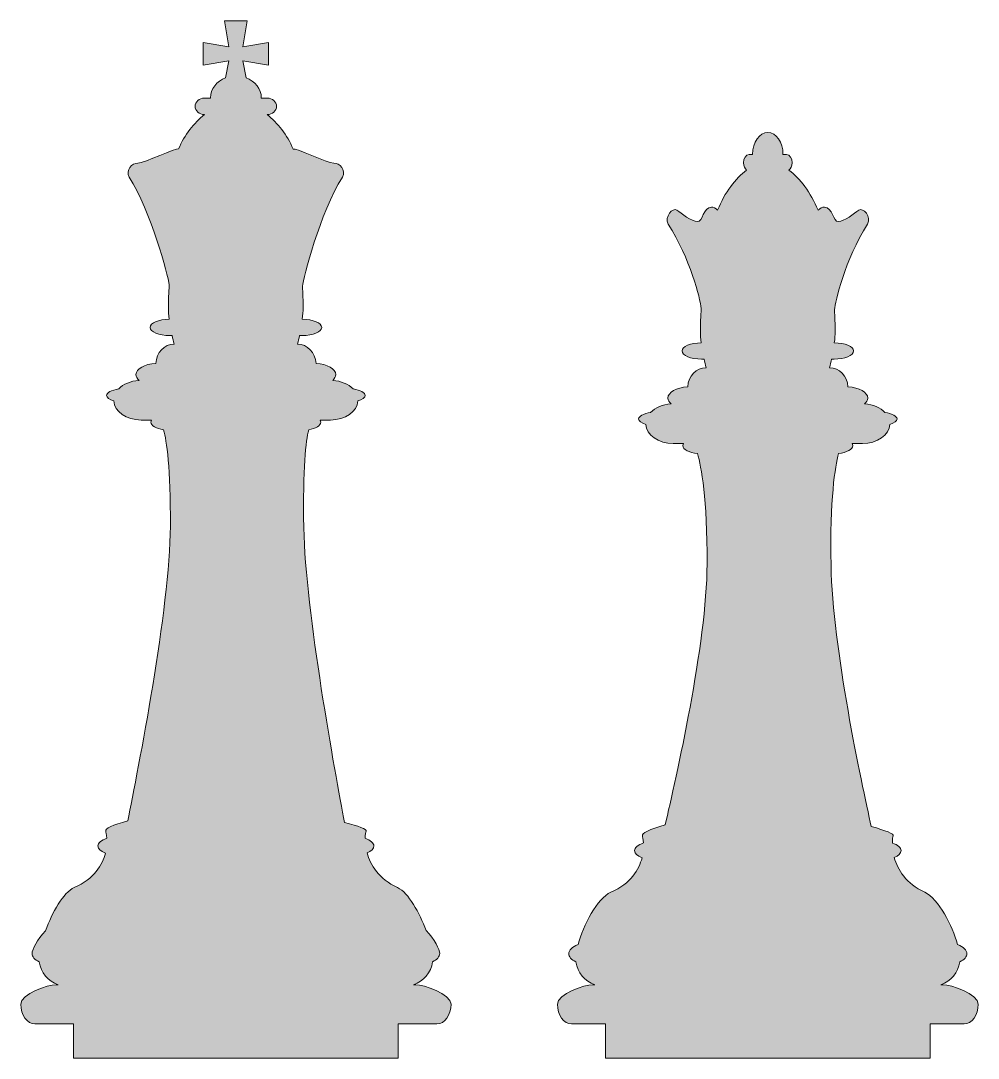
# Model space of a CAD drawing. Header units: inches. Extents: x 492 to 1331, y -1203 to -612.
# Drawn here: x 1196 to 1297.7, y -730.6 to -620.4 of the extents above; entities that cross this region are included whole.
import ezdxf

# ---------------------------------------------------------------- set-up
doc = ezdxf.new("R2010")
doc.units = ezdxf.units.IN
doc.header["$MEASUREMENT"] = 0
doc.layers.add('Layer 1', color=7, linetype='Continuous')

msp = doc.modelspace()

# ---------------------------------------------------------------- hatches: boundary and pattern name
at = {"layer": 'Layer 1'}
h = msp.add_hatch(color=7, dxfattribs=at)
h.dxf.hatch_style = 2
edge = h.paths.add_edge_path()
edge.add_spline(control_points=[(1237.98, -722.82), (1237.98, -722.82), (1237.76, -722.82), (1237.76, -722.82), (1238.82, -722.47), (1239.61, -721.53), (1239.77, -720.39), (1240.25, -720.14), (1240.53, -719.84), (1240.53, -719.52), (1240.53, -719.06), (1239.97, -718), (1239.09, -717.07), (1238.37, -715.16), (1237.22, -713.07), (1236.06, -712.5), (1234.05, -711.59), (1233.17, -710.09), (1232.82, -708.82), (1233.27, -708.62), (1233.54, -708.36), (1233.54, -708.08), (1233.54, -707.76), (1233.18, -707.47), (1232.61, -707.27), (1232.61, -706.86), (1232.66, -706.59), (1232.71, -706.52), (1232.82, -706.32), (1231.93, -705.96), (1230.43, -705.58), (1229.46, -700.5), (1226.26, -683.18), (1226.1, -674.3), (1225.98, -667.86), (1226.33, -665.07), (1226.62, -663.87), (1227.37, -663.74), (1227.9, -663.43), (1227.9, -663.06), (1227.9, -662.98), (1227.88, -662.91), (1227.84, -662.84), (1227.84, -662.84), (1228.94, -662.84), (1228.94, -662.84), (1230.51, -662.84), (1231.79, -661.94), (1231.84, -660.8), (1232.32, -660.65), (1232.62, -660.45), (1232.62, -660.23), (1232.62, -659.94), (1232.11, -659.68), (1231.33, -659.53), (1230.84, -659.02), (1230.06, -658.68), (1229.17, -658.63), (1229.37, -658.45), (1229.5, -658.24), (1229.5, -658.02), (1229.5, -657.4), (1228.58, -656.89), (1227.4, -656.82), (1227.31, -655.68), (1226.48, -654.78), (1225.46, -654.78), (1225.46, -654.78), (1225.43, -654.78), (1225.43, -654.78), (1225.51, -654.47), (1225.58, -654.17), (1225.64, -653.87), (1225.64, -653.87), (1225.92, -653.87), (1225.92, -653.87), (1227.07, -653.87), (1228, -653.48), (1228, -653.01), (1228, -652.53), (1227.08, -652.15), (1225.94, -652.14), (1226, -651.69), (1226.03, -651.28), (1226.03, -650.94), (1226.03, -650.17), (1226, -649.39), (1225.96, -648.62), (1226.03, -647.83), (1227.8, -640.85), (1230.21, -637.03), (1230.63, -636.26), (1229.89, -635.55), (1229.3, -635.56), (1228.58, -635.57), (1225.2, -633.86), (1224.96, -634.06), (1224.34, -632.55), (1223.31, -631.28), (1222.2, -630.39), (1222.2, -630.39), (1222.23, -630.39), (1222.23, -630.39), (1222.77, -630.39), (1223.21, -630), (1223.21, -629.52), (1223.21, -629.04), (1222.77, -628.65), (1222.23, -628.65), (1222.23, -628.65), (1221.59, -628.65), (1221.59, -628.65), (1221.59, -628.64), (1221.59, -628.63), (1221.59, -628.62), (1221.59, -627.67), (1220.92, -626.85), (1219.97, -626.49), (1219.97, -626.49), (1219.63, -624.69), (1219.63, -624.69), (1219.63, -624.69), (1222.35, -625.15), (1222.35, -625.15), (1222.35, -625.15), (1222.35, -622.75), (1222.35, -622.75), (1222.35, -622.75), (1219.63, -623.21), (1219.63, -623.21), (1219.63, -623.21), (1220.09, -620.43), (1220.09, -620.43), (1220.09, -620.43), (1217.68, -620.43), (1217.68, -620.43), (1217.68, -620.43), (1218.15, -623.21), (1218.15, -623.21), (1218.15, -623.21), (1215.43, -622.75), (1215.43, -622.75), (1215.43, -622.75), (1215.43, -625.15), (1215.43, -625.15), (1215.43, -625.15), (1218.15, -624.69), (1218.15, -624.69), (1218.15, -624.69), (1217.8, -626.49), (1217.8, -626.49), (1216.85, -626.85), (1216.19, -627.67), (1216.19, -628.62), (1216.19, -628.63), (1216.19, -628.64), (1216.19, -628.65), (1216.19, -628.65), (1215.55, -628.65), (1215.55, -628.65), (1215.01, -628.65), (1214.56, -629.04), (1214.56, -629.52), (1214.56, -630), (1215.01, -630.39), (1215.55, -630.39), (1215.55, -630.39), (1215.56, -630.39), (1215.56, -630.39), (1214.45, -631.28), (1213.42, -632.54), (1212.8, -634.05), (1212.57, -633.86), (1209.14, -635.57), (1208.48, -635.56), (1207.89, -635.55), (1207.14, -636.26), (1207.56, -637.03), (1209.87, -640.69), (1211.7, -647.45), (1211.81, -648.49), (1211.75, -649.31), (1211.73, -650.13), (1211.73, -650.94), (1211.73, -651.28), (1211.76, -651.69), (1211.81, -652.14), (1210.68, -652.15), (1209.78, -652.53), (1209.78, -653.01), (1209.78, -653.48), (1210.71, -653.87), (1211.86, -653.87), (1211.86, -653.87), (1212.11, -653.87), (1212.11, -653.87), (1212.18, -654.17), (1212.25, -654.47), (1212.32, -654.78), (1212.32, -654.78), (1212.32, -654.78), (1212.32, -654.78), (1211.3, -654.78), (1210.46, -655.68), (1210.38, -656.82), (1209.2, -656.89), (1208.28, -657.4), (1208.28, -658.02), (1208.28, -658.24), (1208.4, -658.45), (1208.61, -658.63), (1207.71, -658.68), (1206.93, -659.02), (1206.45, -659.53), (1205.67, -659.68), (1205.16, -659.94), (1205.16, -660.23), (1205.16, -660.45), (1205.45, -660.65), (1205.94, -660.8), (1205.99, -661.94), (1207.26, -662.84), (1208.83, -662.84), (1208.83, -662.84), (1209.94, -662.84), (1209.94, -662.84), (1209.9, -662.91), (1209.87, -662.98), (1209.87, -663.06), (1209.87, -663.43), (1210.43, -663.75), (1211.21, -663.88), (1211.54, -665.07), (1211.96, -667.83), (1211.93, -674.13), (1211.89, -682.8), (1208.49, -700.1), (1207.4, -705.42), (1205.85, -705.83), (1204.93, -706.25), (1205.07, -706.52), (1205.1, -706.59), (1205.16, -706.86), (1205.18, -707.26), (1204.6, -707.47), (1204.24, -707.76), (1204.24, -708.08), (1204.24, -708.38), (1204.54, -708.64), (1205.03, -708.84), (1204.72, -710.09), (1203.86, -711.56), (1201.72, -712.5), (1200.55, -713.01), (1199.39, -715.15), (1198.68, -717.09), (1197.8, -718.01), (1197.25, -719.07), (1197.25, -719.52), (1197.25, -719.84), (1197.53, -720.14), (1198.01, -720.39), (1198.16, -721.53), (1198.96, -722.47), (1200.02, -722.82), (1200.02, -722.82), (1199.79, -722.82), (1199.79, -722.82), (1198.97, -722.82), (1196.05, -723.75), (1196.05, -724.9), (1196.05, -726.05), (1196.72, -726.98), (1197.55, -726.98), (1197.55, -726.98), (1201.65, -726.98), (1201.65, -726.98), (1201.65, -726.98), (1201.65, -730.63), (1201.65, -730.63), (1201.65, -730.63), (1236.13, -730.63), (1236.13, -730.63), (1236.13, -730.63), (1236.13, -726.98), (1236.13, -726.98), (1236.13, -726.98), (1240.23, -726.98), (1240.23, -726.98), (1241.06, -726.98), (1241.73, -726.05), (1241.73, -724.9), (1241.73, -723.75), (1238.81, -722.82), (1237.98, -722.82)], knot_values=[0, 0, 0, 0, 1, 1, 1, 2, 2, 2, 3, 3, 3, 4, 4, 4, 5, 5, 5, 6, 6, 6, 7, 7, 7, 8, 8, 8, 9, 9, 9, 10, 10, 10, 11, 11, 11, 12, 12, 12, 13, 13, 13, 14, 14, 14, 15, 15, 15, 16, 16, 16, 17, 17, 17, 18, 18, 18, 19, 19, 19, 20, 20, 20, 21, 21, 21, 22, 22, 22, 23, 23, 23, 24, 24, 24, 25, 25, 25, 26, 26, 26, 27, 27, 27, 28, 28, 28, 29, 29, 29, 30, 30, 30, 31, 31, 31, 32, 32, 32, 33, 33, 33, 34, 34, 34, 35, 35, 35, 36, 36, 36, 37, 37, 37, 38, 38, 38, 39, 39, 39, 40, 40, 40, 41, 41, 41, 42, 42, 42, 43, 43, 43, 44, 44, 44, 45, 45, 45, 46, 46, 46, 47, 47, 47, 48, 48, 48, 49, 49, 49, 50, 50, 50, 51, 51, 51, 52, 52, 52, 53, 53, 53, 54, 54, 54, 55, 55, 55, 56, 56, 56, 57, 57, 57, 58, 58, 58, 59, 59, 59, 60, 60, 60, 61, 61, 61, 62, 62, 62, 63, 63, 63, 64, 64, 64, 65, 65, 65, 66, 66, 66, 67, 67, 67, 68, 68, 68, 69, 69, 69, 70, 70, 70, 71, 71, 71, 72, 72, 72, 73, 73, 73, 74, 74, 74, 75, 75, 75, 76, 76, 76, 77, 77, 77, 78, 78, 78, 79, 79, 79, 80, 80, 80, 81, 81, 81, 82, 82, 82, 83, 83, 83, 84, 84, 84, 85, 85, 85, 86, 86, 86, 87, 87, 87, 88, 88, 88, 89, 89, 89, 90, 90, 90, 91, 91, 91, 92, 92, 92, 93, 93, 93, 94, 94, 94, 95, 95, 95, 96, 96, 96, 97, 97, 97, 98, 98, 98, 98], degree=3, periodic=1)
h = msp.add_hatch(color=7, dxfattribs=at)
h.dxf.hatch_style = 2
edge = h.paths.add_edge_path()
edge.add_spline(control_points=[(1293.97, -722.82), (1293.97, -722.82), (1293.74, -722.82), (1293.74, -722.82), (1294.8, -722.47), (1295.6, -721.53), (1295.75, -720.39), (1296.23, -720.14), (1296.51, -719.84), (1296.51, -719.52), (1296.51, -719.15), (1296.14, -718.81), (1295.52, -718.54), (1294.95, -716.54), (1293.5, -713.71), (1292.04, -713), (1290.03, -712.09), (1289.15, -710.59), (1288.8, -709.32), (1289.25, -709.12), (1289.52, -708.86), (1289.52, -708.58), (1289.52, -708.26), (1289.17, -707.97), (1288.59, -707.77), (1288.59, -707.36), (1288.65, -707.09), (1288.69, -707.02), (1288.81, -706.81), (1287.9, -706.43), (1286.35, -706.02), (1285.31, -701.39), (1282.24, -687), (1282.08, -678.3), (1281.95, -671.17), (1282.51, -667.82), (1282.88, -666.4), (1283.75, -666.3), (1284.39, -665.96), (1284.39, -665.56), (1284.39, -665.48), (1284.36, -665.41), (1284.32, -665.34), (1284.32, -665.34), (1285.43, -665.34), (1285.43, -665.34), (1287, -665.34), (1288.27, -664.43), (1288.32, -663.3), (1288.8, -663.15), (1289.1, -662.95), (1289.1, -662.73), (1289.1, -662.44), (1288.59, -662.18), (1287.81, -662.03), (1287.33, -661.52), (1286.54, -661.17), (1285.65, -661.12), (1285.86, -660.95), (1285.98, -660.74), (1285.98, -660.51), (1285.98, -659.9), (1285.06, -659.39), (1283.88, -659.31), (1283.79, -658.18), (1282.96, -657.28), (1281.94, -657.28), (1281.94, -657.28), (1281.92, -657.28), (1281.92, -657.28), (1282, -656.97), (1282.07, -656.67), (1282.13, -656.37), (1282.13, -656.37), (1282.4, -656.37), (1282.4, -656.37), (1283.55, -656.37), (1284.48, -655.98), (1284.48, -655.5), (1284.48, -655.03), (1283.57, -654.65), (1282.43, -654.64), (1282.49, -654.19), (1282.52, -653.78), (1282.52, -653.44), (1282.52, -652.67), (1282.49, -651.89), (1282.45, -651.11), (1282.52, -650.32), (1283.54, -645.85), (1285.95, -642.03), (1286.37, -641.26), (1285.52, -640.22), (1285.03, -640.56), (1284.59, -640.86), (1283.45, -641.77), (1282.86, -641.77), (1282.27, -641.77), (1282.27, -640.22), (1281.37, -640.22), (1281.16, -640.22), (1280.94, -640.36), (1280.7, -640.56), (1279.92, -638.67), (1278.8, -637.17), (1277.61, -636.3), (1277.81, -636.16), (1277.95, -635.86), (1277.95, -635.52), (1277.95, -635.04), (1277.68, -634.65), (1277.36, -634.65), (1277.36, -634.65), (1276.98, -634.65), (1276.98, -634.65), (1276.98, -634.64), (1276.98, -634.63), (1276.98, -634.62), (1276.98, -633.34), (1276.26, -632.29), (1275.37, -632.29), (1274.48, -632.29), (1273.76, -633.34), (1273.76, -634.62), (1273.76, -634.63), (1273.76, -634.64), (1273.76, -634.65), (1273.76, -634.65), (1273.38, -634.65), (1273.38, -634.65), (1273.06, -634.65), (1272.79, -635.04), (1272.79, -635.52), (1272.79, -635.86), (1272.93, -636.15), (1273.12, -636.29), (1271.94, -637.17), (1270.81, -638.66), (1270.04, -640.55), (1269.81, -640.35), (1269.59, -640.22), (1269.39, -640.22), (1268.48, -640.22), (1268.48, -641.77), (1267.89, -641.77), (1267.3, -641.77), (1266.16, -640.86), (1265.72, -640.56), (1265.23, -640.22), (1264.38, -641.26), (1264.8, -642.03), (1267.11, -645.69), (1268.18, -649.94), (1268.3, -650.99), (1268.24, -651.81), (1268.22, -652.63), (1268.22, -653.44), (1268.22, -653.78), (1268.24, -654.19), (1268.3, -654.64), (1267.17, -654.65), (1266.26, -655.03), (1266.26, -655.5), (1266.26, -655.98), (1267.19, -656.37), (1268.34, -656.37), (1268.34, -656.37), (1268.6, -656.37), (1268.6, -656.37), (1268.66, -656.67), (1268.74, -656.97), (1268.81, -657.28), (1268.81, -657.28), (1268.8, -657.28), (1268.8, -657.28), (1267.78, -657.28), (1266.95, -658.18), (1266.86, -659.31), (1265.68, -659.39), (1264.76, -659.9), (1264.76, -660.51), (1264.76, -660.74), (1264.88, -660.95), (1265.09, -661.12), (1264.2, -661.17), (1263.42, -661.52), (1262.93, -662.03), (1262.15, -662.18), (1261.64, -662.44), (1261.64, -662.73), (1261.64, -662.95), (1261.94, -663.15), (1262.42, -663.3), (1262.47, -664.43), (1263.75, -665.34), (1265.31, -665.34), (1265.31, -665.34), (1266.42, -665.34), (1266.42, -665.34), (1266.38, -665.41), (1266.35, -665.48), (1266.35, -665.56), (1266.35, -665.96), (1267.01, -666.31), (1267.9, -666.4), (1268.31, -667.82), (1268.95, -671.13), (1268.92, -678.13), (1268.88, -686.61), (1265.62, -701), (1264.46, -705.85), (1262.85, -706.29), (1261.91, -706.74), (1262.05, -707.02), (1262.08, -707.09), (1262.14, -707.36), (1262.17, -707.76), (1261.58, -707.97), (1261.22, -708.26), (1261.22, -708.58), (1261.22, -708.88), (1261.52, -709.14), (1262.01, -709.34), (1261.7, -710.59), (1260.84, -712.06), (1258.7, -713), (1257.25, -713.64), (1255.79, -716.51), (1255.22, -718.54), (1254.6, -718.81), (1254.23, -719.15), (1254.23, -719.52), (1254.23, -719.84), (1254.51, -720.14), (1254.99, -720.39), (1255.14, -721.53), (1255.94, -722.47), (1257, -722.82), (1257, -722.82), (1256.78, -722.82), (1256.78, -722.82), (1255.95, -722.82), (1253.03, -723.75), (1253.03, -724.9), (1253.03, -726.05), (1253.7, -726.98), (1254.53, -726.98), (1254.53, -726.98), (1258.13, -726.98), (1258.13, -726.98), (1258.13, -726.98), (1258.13, -730.63), (1258.13, -730.63), (1258.13, -730.63), (1292.61, -730.63), (1292.61, -730.63), (1292.61, -730.63), (1292.61, -726.98), (1292.61, -726.98), (1292.61, -726.98), (1296.21, -726.98), (1296.21, -726.98), (1297.04, -726.98), (1297.71, -726.05), (1297.71, -724.9), (1297.71, -723.75), (1294.79, -722.82), (1293.97, -722.82)], knot_values=[0, 0, 0, 0, 1, 1, 1, 2, 2, 2, 3, 3, 3, 4, 4, 4, 5, 5, 5, 6, 6, 6, 7, 7, 7, 8, 8, 8, 9, 9, 9, 10, 10, 10, 11, 11, 11, 12, 12, 12, 13, 13, 13, 14, 14, 14, 15, 15, 15, 16, 16, 16, 17, 17, 17, 18, 18, 18, 19, 19, 19, 20, 20, 20, 21, 21, 21, 22, 22, 22, 23, 23, 23, 24, 24, 24, 25, 25, 25, 26, 26, 26, 27, 27, 27, 28, 28, 28, 29, 29, 29, 30, 30, 30, 31, 31, 31, 32, 32, 32, 33, 33, 33, 34, 34, 34, 35, 35, 35, 36, 36, 36, 37, 37, 37, 38, 38, 38, 39, 39, 39, 40, 40, 40, 41, 41, 41, 42, 42, 42, 43, 43, 43, 44, 44, 44, 45, 45, 45, 46, 46, 46, 47, 47, 47, 48, 48, 48, 49, 49, 49, 50, 50, 50, 51, 51, 51, 52, 52, 52, 53, 53, 53, 54, 54, 54, 55, 55, 55, 56, 56, 56, 57, 57, 57, 58, 58, 58, 59, 59, 59, 60, 60, 60, 61, 61, 61, 62, 62, 62, 63, 63, 63, 64, 64, 64, 65, 65, 65, 66, 66, 66, 67, 67, 67, 68, 68, 68, 69, 69, 69, 70, 70, 70, 71, 71, 71, 72, 72, 72, 73, 73, 73, 74, 74, 74, 75, 75, 75, 76, 76, 76, 77, 77, 77, 78, 78, 78, 79, 79, 79, 80, 80, 80, 81, 81, 81, 82, 82, 82, 83, 83, 83, 84, 84, 84, 85, 85, 85, 86, 86, 86, 87, 87, 87, 88, 88, 88, 89, 89, 89, 89], degree=3, periodic=1)

# ---------------------------------------------------------------- linework, layer by layer
at = {"layer": 'Layer 1', "lineweight": 0}
for points, knots in [([(1237.98, -722.82), (1237.98, -722.82), (1237.76, -722.82), (1237.76, -722.82), (1238.82, -722.47), (1239.61, -721.53), (1239.77, -720.39), (1240.25, -720.14), (1240.53, -719.84), (1240.53, -719.52), (1240.53, -719.06), (1239.97, -718), (1239.09, -717.07), (1238.37, -715.16), (1237.22, -713.07), (1236.06, -712.5), (1234.05, -711.59), (1233.17, -710.09), (1232.82, -708.82), (1233.27, -708.62), (1233.54, -708.36), (1233.54, -708.08), (1233.54, -707.76), (1233.18, -707.47), (1232.61, -707.27), (1232.61, -706.86), (1232.66, -706.59), (1232.71, -706.52), (1232.82, -706.32), (1231.93, -705.96), (1230.43, -705.58), (1229.46, -700.5), (1226.26, -683.18), (1226.1, -674.3), (1225.98, -667.86), (1226.33, -665.07), (1226.62, -663.87), (1227.37, -663.74), (1227.9, -663.43), (1227.9, -663.06), (1227.9, -662.98), (1227.88, -662.91), (1227.84, -662.84), (1227.84, -662.84), (1228.94, -662.84), (1228.94, -662.84), (1230.51, -662.84), (1231.79, -661.94), (1231.84, -660.8), (1232.32, -660.65), (1232.62, -660.45), (1232.62, -660.23), (1232.62, -659.94), (1232.11, -659.68), (1231.33, -659.53), (1230.84, -659.02), (1230.06, -658.68), (1229.17, -658.63), (1229.37, -658.45), (1229.5, -658.24), (1229.5, -658.02), (1229.5, -657.4), (1228.58, -656.89), (1227.4, -656.82), (1227.31, -655.68), (1226.48, -654.78), (1225.46, -654.78), (1225.46, -654.78), (1225.43, -654.78), (1225.43, -654.78), (1225.51, -654.47), (1225.58, -654.17), (1225.64, -653.87), (1225.64, -653.87), (1225.92, -653.87), (1225.92, -653.87), (1227.07, -653.87), (1228, -653.48), (1228, -653.01), (1228, -652.53), (1227.08, -652.15), (1225.94, -652.14), (1226, -651.69), (1226.03, -651.28), (1226.03, -650.94), (1226.03, -650.17), (1226, -649.39), (1225.96, -648.62), (1226.03, -647.83), (1227.8, -640.85), (1230.21, -637.03), (1230.63, -636.26), (1229.89, -635.55), (1229.3, -635.56), (1228.58, -635.57), (1225.2, -633.86), (1224.96, -634.06), (1224.34, -632.55), (1223.31, -631.28), (1222.2, -630.39), (1222.2, -630.39), (1222.23, -630.39), (1222.23, -630.39), (1222.77, -630.39), (1223.21, -630), (1223.21, -629.52), (1223.21, -629.04), (1222.77, -628.65), (1222.23, -628.65), (1222.23, -628.65), (1221.59, -628.65), (1221.59, -628.65), (1221.59, -628.64), (1221.59, -628.63), (1221.59, -628.62), (1221.59, -627.67), (1220.92, -626.85), (1219.97, -626.49), (1219.97, -626.49), (1219.63, -624.69), (1219.63, -624.69), (1219.63, -624.69), (1222.35, -625.15), (1222.35, -625.15), (1222.35, -625.15), (1222.35, -622.75), (1222.35, -622.75), (1222.35, -622.75), (1219.63, -623.21), (1219.63, -623.21), (1219.63, -623.21), (1220.09, -620.43), (1220.09, -620.43), (1220.09, -620.43), (1217.68, -620.43), (1217.68, -620.43), (1217.68, -620.43), (1218.15, -623.21), (1218.15, -623.21), (1218.15, -623.21), (1215.43, -622.75), (1215.43, -622.75), (1215.43, -622.75), (1215.43, -625.15), (1215.43, -625.15), (1215.43, -625.15), (1218.15, -624.69), (1218.15, -624.69), (1218.15, -624.69), (1217.8, -626.49), (1217.8, -626.49), (1216.85, -626.85), (1216.19, -627.67), (1216.19, -628.62), (1216.19, -628.63), (1216.19, -628.64), (1216.19, -628.65), (1216.19, -628.65), (1215.55, -628.65), (1215.55, -628.65), (1215.01, -628.65), (1214.56, -629.04), (1214.56, -629.52), (1214.56, -630), (1215.01, -630.39), (1215.55, -630.39), (1215.55, -630.39), (1215.56, -630.39), (1215.56, -630.39), (1214.45, -631.28), (1213.42, -632.54), (1212.8, -634.05), (1212.57, -633.86), (1209.14, -635.57), (1208.48, -635.56), (1207.89, -635.55), (1207.14, -636.26), (1207.56, -637.03), (1209.87, -640.69), (1211.7, -647.45), (1211.81, -648.49), (1211.75, -649.31), (1211.73, -650.13), (1211.73, -650.94), (1211.73, -651.28), (1211.76, -651.69), (1211.81, -652.14), (1210.68, -652.15), (1209.78, -652.53), (1209.78, -653.01), (1209.78, -653.48), (1210.71, -653.87), (1211.86, -653.87), (1211.86, -653.87), (1212.11, -653.87), (1212.11, -653.87), (1212.18, -654.17), (1212.25, -654.47), (1212.32, -654.78), (1212.32, -654.78), (1212.32, -654.78), (1212.32, -654.78), (1211.3, -654.78), (1210.46, -655.68), (1210.38, -656.82), (1209.2, -656.89), (1208.28, -657.4), (1208.28, -658.02), (1208.28, -658.24), (1208.4, -658.45), (1208.61, -658.63), (1207.71, -658.68), (1206.93, -659.02), (1206.45, -659.53), (1205.67, -659.68), (1205.16, -659.94), (1205.16, -660.23), (1205.16, -660.45), (1205.45, -660.65), (1205.94, -660.8), (1205.99, -661.94), (1207.26, -662.84), (1208.83, -662.84), (1208.83, -662.84), (1209.94, -662.84), (1209.94, -662.84), (1209.9, -662.91), (1209.87, -662.98), (1209.87, -663.06), (1209.87, -663.43), (1210.43, -663.75), (1211.21, -663.88), (1211.54, -665.07), (1211.96, -667.83), (1211.93, -674.13), (1211.89, -682.8), (1208.49, -700.1), (1207.4, -705.42), (1205.85, -705.83), (1204.93, -706.25), (1205.07, -706.52), (1205.1, -706.59), (1205.16, -706.86), (1205.18, -707.26), (1204.6, -707.47), (1204.24, -707.76), (1204.24, -708.08), (1204.24, -708.38), (1204.54, -708.64), (1205.03, -708.84), (1204.72, -710.09), (1203.86, -711.56), (1201.72, -712.5), (1200.55, -713.01), (1199.39, -715.15), (1198.68, -717.09), (1197.8, -718.01), (1197.25, -719.07), (1197.25, -719.52), (1197.25, -719.84), (1197.53, -720.14), (1198.01, -720.39), (1198.16, -721.53), (1198.96, -722.47), (1200.02, -722.82), (1200.02, -722.82), (1199.79, -722.82), (1199.79, -722.82), (1198.97, -722.82), (1196.05, -723.75), (1196.05, -724.9), (1196.05, -726.05), (1196.72, -726.98), (1197.55, -726.98), (1197.55, -726.98), (1201.65, -726.98), (1201.65, -726.98), (1201.65, -726.98), (1201.65, -730.63), (1201.65, -730.63), (1201.65, -730.63), (1236.13, -730.63), (1236.13, -730.63), (1236.13, -730.63), (1236.13, -726.98), (1236.13, -726.98), (1236.13, -726.98), (1240.23, -726.98), (1240.23, -726.98), (1241.06, -726.98), (1241.73, -726.05), (1241.73, -724.9), (1241.73, -723.75), (1238.81, -722.82), (1237.98, -722.82)], [0, 0, 0, 0, 1, 1, 1, 2, 2, 2, 3, 3, 3, 4, 4, 4, 5, 5, 5, 6, 6, 6, 7, 7, 7, 8, 8, 8, 9, 9, 9, 10, 10, 10, 11, 11, 11, 12, 12, 12, 13, 13, 13, 14, 14, 14, 15, 15, 15, 16, 16, 16, 17, 17, 17, 18, 18, 18, 19, 19, 19, 20, 20, 20, 21, 21, 21, 22, 22, 22, 23, 23, 23, 24, 24, 24, 25, 25, 25, 26, 26, 26, 27, 27, 27, 28, 28, 28, 29, 29, 29, 30, 30, 30, 31, 31, 31, 32, 32, 32, 33, 33, 33, 34, 34, 34, 35, 35, 35, 36, 36, 36, 37, 37, 37, 38, 38, 38, 39, 39, 39, 40, 40, 40, 41, 41, 41, 42, 42, 42, 43, 43, 43, 44, 44, 44, 45, 45, 45, 46, 46, 46, 47, 47, 47, 48, 48, 48, 49, 49, 49, 50, 50, 50, 51, 51, 51, 52, 52, 52, 53, 53, 53, 54, 54, 54, 55, 55, 55, 56, 56, 56, 57, 57, 57, 58, 58, 58, 59, 59, 59, 60, 60, 60, 61, 61, 61, 62, 62, 62, 63, 63, 63, 64, 64, 64, 65, 65, 65, 66, 66, 66, 67, 67, 67, 68, 68, 68, 69, 69, 69, 70, 70, 70, 71, 71, 71, 72, 72, 72, 73, 73, 73, 74, 74, 74, 75, 75, 75, 76, 76, 76, 77, 77, 77, 78, 78, 78, 79, 79, 79, 80, 80, 80, 81, 81, 81, 82, 82, 82, 83, 83, 83, 84, 84, 84, 85, 85, 85, 86, 86, 86, 87, 87, 87, 88, 88, 88, 89, 89, 89, 90, 90, 90, 91, 91, 91, 92, 92, 92, 93, 93, 93, 94, 94, 94, 95, 95, 95, 96, 96, 96, 97, 97, 97, 98, 98, 98, 98]), ([(1293.97, -722.82), (1293.97, -722.82), (1293.74, -722.82), (1293.74, -722.82), (1294.8, -722.47), (1295.6, -721.53), (1295.75, -720.39), (1296.23, -720.14), (1296.51, -719.84), (1296.51, -719.52), (1296.51, -719.15), (1296.14, -718.81), (1295.52, -718.54), (1294.95, -716.54), (1293.5, -713.71), (1292.04, -713), (1290.03, -712.09), (1289.15, -710.59), (1288.8, -709.32), (1289.25, -709.12), (1289.52, -708.86), (1289.52, -708.58), (1289.52, -708.26), (1289.17, -707.97), (1288.59, -707.77), (1288.59, -707.36), (1288.65, -707.09), (1288.69, -707.02), (1288.81, -706.81), (1287.9, -706.43), (1286.35, -706.02), (1285.31, -701.39), (1282.24, -687), (1282.08, -678.3), (1281.95, -671.17), (1282.51, -667.82), (1282.88, -666.4), (1283.75, -666.3), (1284.39, -665.96), (1284.39, -665.56), (1284.39, -665.48), (1284.36, -665.41), (1284.32, -665.34), (1284.32, -665.34), (1285.43, -665.34), (1285.43, -665.34), (1287, -665.34), (1288.27, -664.43), (1288.32, -663.3), (1288.8, -663.15), (1289.1, -662.95), (1289.1, -662.73), (1289.1, -662.44), (1288.59, -662.18), (1287.81, -662.03), (1287.33, -661.52), (1286.54, -661.17), (1285.65, -661.12), (1285.86, -660.95), (1285.98, -660.74), (1285.98, -660.51), (1285.98, -659.9), (1285.06, -659.39), (1283.88, -659.31), (1283.79, -658.18), (1282.96, -657.28), (1281.94, -657.28), (1281.94, -657.28), (1281.92, -657.28), (1281.92, -657.28), (1282, -656.97), (1282.07, -656.67), (1282.13, -656.37), (1282.13, -656.37), (1282.4, -656.37), (1282.4, -656.37), (1283.55, -656.37), (1284.48, -655.98), (1284.48, -655.5), (1284.48, -655.03), (1283.57, -654.65), (1282.43, -654.64), (1282.49, -654.19), (1282.52, -653.78), (1282.52, -653.44), (1282.52, -652.67), (1282.49, -651.89), (1282.45, -651.11), (1282.52, -650.32), (1283.54, -645.85), (1285.95, -642.03), (1286.37, -641.26), (1285.52, -640.22), (1285.03, -640.56), (1284.59, -640.86), (1283.45, -641.77), (1282.86, -641.77), (1282.27, -641.77), (1282.27, -640.22), (1281.37, -640.22), (1281.16, -640.22), (1280.94, -640.36), (1280.7, -640.56), (1279.92, -638.67), (1278.8, -637.17), (1277.61, -636.3), (1277.81, -636.16), (1277.95, -635.86), (1277.95, -635.52), (1277.95, -635.04), (1277.68, -634.65), (1277.36, -634.65), (1277.36, -634.65), (1276.98, -634.65), (1276.98, -634.65), (1276.98, -634.64), (1276.98, -634.63), (1276.98, -634.62), (1276.98, -633.34), (1276.26, -632.29), (1275.37, -632.29), (1274.48, -632.29), (1273.76, -633.34), (1273.76, -634.62), (1273.76, -634.63), (1273.76, -634.64), (1273.76, -634.65), (1273.76, -634.65), (1273.38, -634.65), (1273.38, -634.65), (1273.06, -634.65), (1272.79, -635.04), (1272.79, -635.52), (1272.79, -635.86), (1272.93, -636.15), (1273.12, -636.29), (1271.94, -637.17), (1270.81, -638.66), (1270.04, -640.55), (1269.81, -640.35), (1269.59, -640.22), (1269.39, -640.22), (1268.48, -640.22), (1268.48, -641.77), (1267.89, -641.77), (1267.3, -641.77), (1266.16, -640.86), (1265.72, -640.56), (1265.23, -640.22), (1264.38, -641.26), (1264.8, -642.03), (1267.11, -645.69), (1268.18, -649.94), (1268.3, -650.99), (1268.24, -651.81), (1268.22, -652.63), (1268.22, -653.44), (1268.22, -653.78), (1268.24, -654.19), (1268.3, -654.64), (1267.17, -654.65), (1266.26, -655.03), (1266.26, -655.5), (1266.26, -655.98), (1267.19, -656.37), (1268.34, -656.37), (1268.34, -656.37), (1268.6, -656.37), (1268.6, -656.37), (1268.66, -656.67), (1268.74, -656.97), (1268.81, -657.28), (1268.81, -657.28), (1268.8, -657.28), (1268.8, -657.28), (1267.78, -657.28), (1266.95, -658.18), (1266.86, -659.31), (1265.68, -659.39), (1264.76, -659.9), (1264.76, -660.51), (1264.76, -660.74), (1264.88, -660.95), (1265.09, -661.12), (1264.2, -661.17), (1263.42, -661.52), (1262.93, -662.03), (1262.15, -662.18), (1261.64, -662.44), (1261.64, -662.73), (1261.64, -662.95), (1261.94, -663.15), (1262.42, -663.3), (1262.47, -664.43), (1263.75, -665.34), (1265.31, -665.34), (1265.31, -665.34), (1266.42, -665.34), (1266.42, -665.34), (1266.38, -665.41), (1266.35, -665.48), (1266.35, -665.56), (1266.35, -665.96), (1267.01, -666.31), (1267.9, -666.4), (1268.31, -667.82), (1268.95, -671.13), (1268.92, -678.13), (1268.88, -686.61), (1265.62, -701), (1264.46, -705.85), (1262.85, -706.29), (1261.91, -706.74), (1262.05, -707.02), (1262.08, -707.09), (1262.14, -707.36), (1262.17, -707.76), (1261.58, -707.97), (1261.22, -708.26), (1261.22, -708.58), (1261.22, -708.88), (1261.52, -709.14), (1262.01, -709.34), (1261.7, -710.59), (1260.84, -712.06), (1258.7, -713), (1257.25, -713.64), (1255.79, -716.51), (1255.22, -718.54), (1254.6, -718.81), (1254.23, -719.15), (1254.23, -719.52), (1254.23, -719.84), (1254.51, -720.14), (1254.99, -720.39), (1255.14, -721.53), (1255.94, -722.47), (1257, -722.82), (1257, -722.82), (1256.78, -722.82), (1256.78, -722.82), (1255.95, -722.82), (1253.03, -723.75), (1253.03, -724.9), (1253.03, -726.05), (1253.7, -726.98), (1254.53, -726.98), (1254.53, -726.98), (1258.13, -726.98), (1258.13, -726.98), (1258.13, -726.98), (1258.13, -730.63), (1258.13, -730.63), (1258.13, -730.63), (1292.61, -730.63), (1292.61, -730.63), (1292.61, -730.63), (1292.61, -726.98), (1292.61, -726.98), (1292.61, -726.98), (1296.21, -726.98), (1296.21, -726.98), (1297.04, -726.98), (1297.71, -726.05), (1297.71, -724.9), (1297.71, -723.75), (1294.79, -722.82), (1293.97, -722.82)], [0, 0, 0, 0, 1, 1, 1, 2, 2, 2, 3, 3, 3, 4, 4, 4, 5, 5, 5, 6, 6, 6, 7, 7, 7, 8, 8, 8, 9, 9, 9, 10, 10, 10, 11, 11, 11, 12, 12, 12, 13, 13, 13, 14, 14, 14, 15, 15, 15, 16, 16, 16, 17, 17, 17, 18, 18, 18, 19, 19, 19, 20, 20, 20, 21, 21, 21, 22, 22, 22, 23, 23, 23, 24, 24, 24, 25, 25, 25, 26, 26, 26, 27, 27, 27, 28, 28, 28, 29, 29, 29, 30, 30, 30, 31, 31, 31, 32, 32, 32, 33, 33, 33, 34, 34, 34, 35, 35, 35, 36, 36, 36, 37, 37, 37, 38, 38, 38, 39, 39, 39, 40, 40, 40, 41, 41, 41, 42, 42, 42, 43, 43, 43, 44, 44, 44, 45, 45, 45, 46, 46, 46, 47, 47, 47, 48, 48, 48, 49, 49, 49, 50, 50, 50, 51, 51, 51, 52, 52, 52, 53, 53, 53, 54, 54, 54, 55, 55, 55, 56, 56, 56, 57, 57, 57, 58, 58, 58, 59, 59, 59, 60, 60, 60, 61, 61, 61, 62, 62, 62, 63, 63, 63, 64, 64, 64, 65, 65, 65, 66, 66, 66, 67, 67, 67, 68, 68, 68, 69, 69, 69, 70, 70, 70, 71, 71, 71, 72, 72, 72, 73, 73, 73, 74, 74, 74, 75, 75, 75, 76, 76, 76, 77, 77, 77, 78, 78, 78, 79, 79, 79, 80, 80, 80, 81, 81, 81, 82, 82, 82, 83, 83, 83, 84, 84, 84, 85, 85, 85, 86, 86, 86, 87, 87, 87, 88, 88, 88, 89, 89, 89, 89])]:
    msp.add_open_spline(points, degree=3, knots=knots, dxfattribs=at)

doc.saveas('drawing.dxf')
